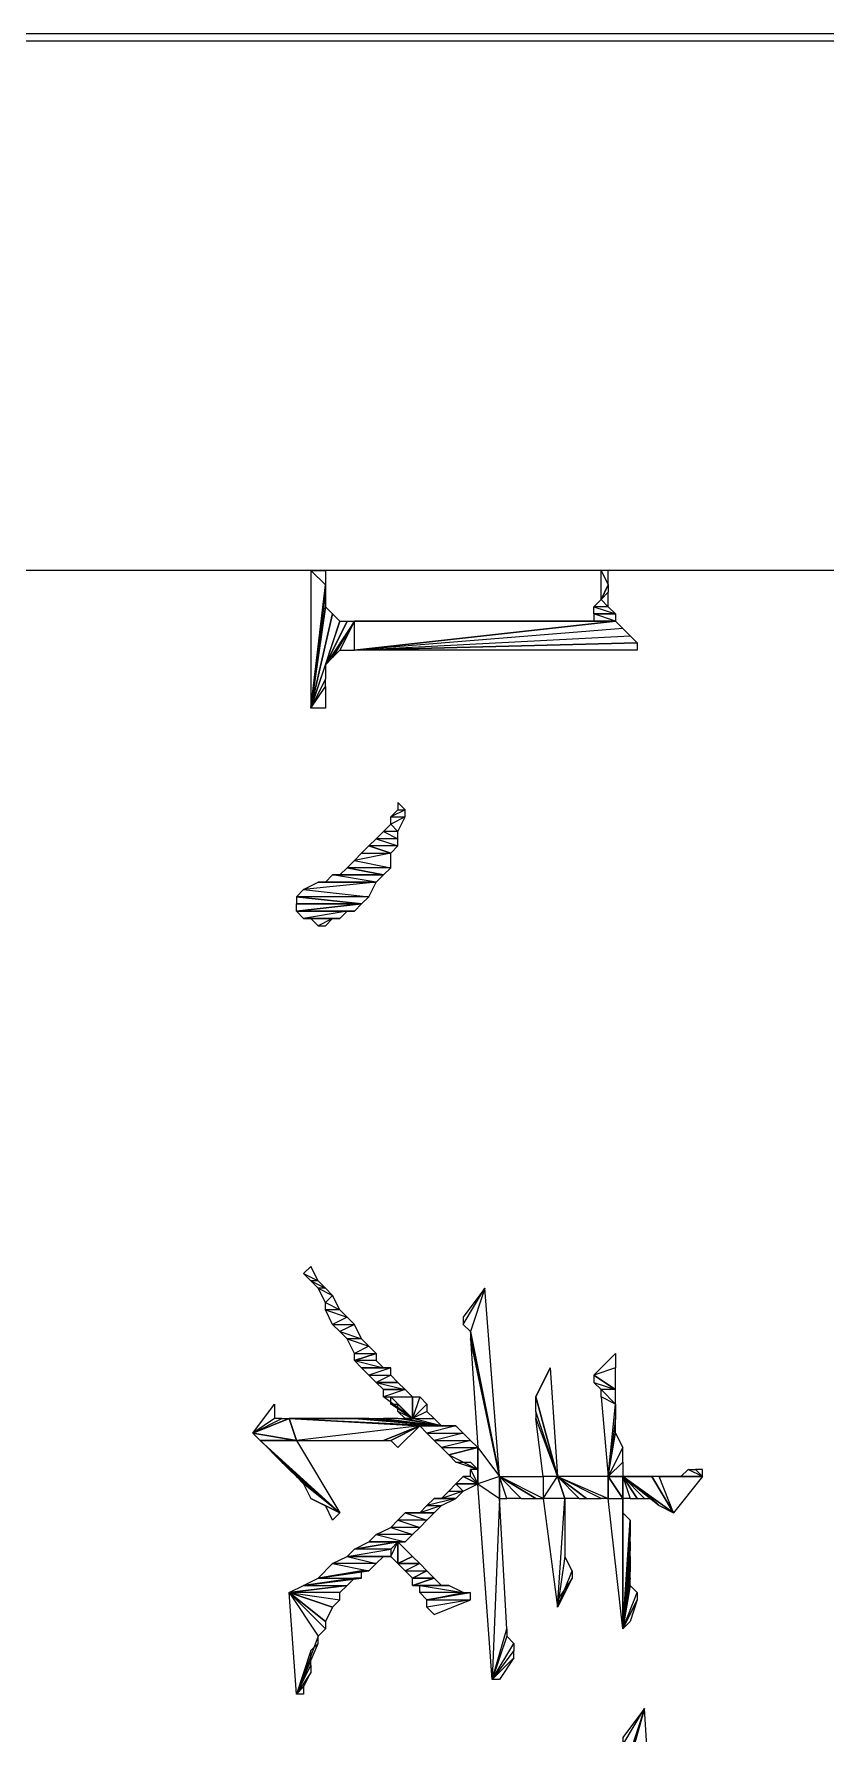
# Model space of a CAD drawing. Extents: x 0 to 7.8, y 0 to 11.
# Drawn here: x 1.752 to 2.025, y 10.381 to 10.967 of the extents above; entities that cross this region are included whole.
import ezdxf

# ---------------------------------------------------------------- set-up
doc = ezdxf.new("R2010")
doc.units = 0
doc.header["$MEASUREMENT"] = 0
doc.linetypes.add('AUSGEZOGEN', pattern=[0])
doc.layers.get('0').update_dxf_attribs({"linetype": 'AUSGEZOGEN'})

msp = doc.modelspace()

# ---------------------------------------------------------------- linework, layer by layer
for points in [[(0.1125, 0.125), (7.7775, 0.125), (7.7775, 0.125), (7.7775, 10.9675), (7.7775, 10.9675), (0.1125, 10.9675)], [(7.775, 10.965), (0.1125, 10.965), (0.1125, 10.965), (0.1125, 0.125), (0.1125, 0.125), (7.775, 0.125), (7.775, 0.125), (7.775, 10.965)], [(6.8625, 10.7825), (0.295, 10.7825), (0.295, 10.7825), (0.295, 0.3075), (0.295, 0.3075), (7.5925, 0.3075)], [(7.5925, 0.3075), (7.5925, 10.7825), (7.5925, 10.7825), (0.295, 10.7825)], [(1.8475, 10.735), (1.8525, 10.7775), (1.8525, 10.7775), (1.8475, 10.7825), (1.8475, 10.735)], [(1.8525, 10.7775), (1.8475, 10.7825), (1.8475, 10.7825), (1.8525, 10.7825), (1.8525, 10.7775), (1.8525, 10.7775)], [(1.95, 10.7825), (1.9475, 10.7825), (1.9475, 10.7825), (1.95, 10.7775), (1.95, 10.7825)], [(1.9475, 10.7825), (1.95, 10.7775), (1.95, 10.7775), (1.9475, 10.7725), (1.9475, 10.7825), (1.9475, 10.7825)], [(1.8525, 10.775), (1.8475, 10.735), (1.8475, 10.735), (1.8525, 10.7775), (1.8525, 10.775)], [(1.95, 10.7775), (1.95, 10.775), (1.95, 10.775), (1.9475, 10.7725), (1.95, 10.7775)], [(1.8525, 10.775), (1.8525, 10.77), (1.8525, 10.77), (1.8475, 10.735), (1.8525, 10.775), (1.8525, 10.775)], [(1.8525, 10.77), (1.855, 10.7675), (1.855, 10.7675), (1.8475, 10.735), (1.8525, 10.77), (1.8525, 10.77)], [(1.9475, 10.7725), (1.95, 10.77), (1.95, 10.77), (1.945, 10.77), (1.9475, 10.7725), (1.9475, 10.7725)], [(1.95, 10.77), (1.945, 10.77), (1.945, 10.77), (1.9525, 10.7675), (1.95, 10.77)], [(1.945, 10.77), (1.9525, 10.7675), (1.9525, 10.7675), (1.945, 10.7675), (1.945, 10.77), (1.945, 10.77)], [(1.95, 10.775), (1.9475, 10.7725), (1.9475, 10.7725), (1.95, 10.77), (1.95, 10.775), (1.95, 10.775)], [(1.8575, 10.765), (1.8475, 10.735), (1.8475, 10.735), (1.855, 10.7675), (1.8575, 10.765)], [(1.8475, 10.735), (1.855, 10.7675), (1.855, 10.7675), (1.855, 10.7675), (1.8475, 10.735), (1.8475, 10.735)], [(1.8525, 10.75), (1.8575, 10.765), (1.8575, 10.765), (1.8475, 10.735), (1.8525, 10.75), (1.8525, 10.75)], [(1.855, 10.7525), (1.8625, 10.765), (1.8625, 10.765), (1.8525, 10.75), (1.855, 10.7525), (1.855, 10.7525)], [(1.86, 10.765), (1.8625, 10.765), (1.8625, 10.765), (1.8525, 10.75), (1.86, 10.765), (1.86, 10.765)], [(1.86, 10.765), (1.8525, 10.75), (1.8525, 10.75), (1.8575, 10.765), (1.86, 10.765)], [(1.8625, 10.765), (1.8575, 10.755), (1.8575, 10.755), (1.855, 10.7525), (1.8625, 10.765), (1.8625, 10.765)], [(1.855, 10.7525), (1.855, 10.7525), (1.855, 10.7525), (1.8625, 10.765), (1.855, 10.7525)], [(1.8625, 10.755), (1.8625, 10.765), (1.8625, 10.765), (1.8575, 10.755), (1.8625, 10.755)], [(1.955, 10.7625), (1.8625, 10.755), (1.8625, 10.755), (1.9525, 10.765), (1.955, 10.7625)], [(1.8625, 10.755), (1.9525, 10.765), (1.9525, 10.765), (1.9525, 10.765), (1.8625, 10.755), (1.8625, 10.755)], [(1.9525, 10.765), (1.8625, 10.755), (1.8625, 10.755), (1.8625, 10.765), (1.9525, 10.765)], [(1.9525, 10.765), (1.8625, 10.765), (1.8625, 10.765), (1.94, 10.765), (1.9525, 10.765), (1.9525, 10.765)], [(1.945, 10.765), (1.94, 10.765), (1.94, 10.765), (1.9525, 10.765), (1.945, 10.765), (1.945, 10.765)], [(1.945, 10.765), (1.9525, 10.765), (1.9525, 10.765), (1.945, 10.7675), (1.945, 10.765)], [(1.9525, 10.765), (1.945, 10.7675), (1.945, 10.7675), (1.9525, 10.7675), (1.9525, 10.765), (1.9525, 10.765)], [(1.8625, 10.755), (1.9575, 10.76), (1.9575, 10.76), (1.955, 10.7625), (1.8625, 10.755), (1.8625, 10.755)], [(1.96, 10.7575), (1.8625, 10.755), (1.8625, 10.755), (1.9575, 10.76), (1.96, 10.7575)], [(1.96, 10.755), (1.8625, 10.755), (1.8625, 10.755), (1.96, 10.7575), (1.96, 10.755)], [(1.8625, 10.755), (1.96, 10.7575), (1.96, 10.7575), (1.96, 10.7575), (1.8625, 10.755), (1.8625, 10.755)], [(1.8525, 10.75), (1.8525, 10.745), (1.8525, 10.745), (1.8475, 10.735), (1.8525, 10.75), (1.8525, 10.75)], [(1.8475, 10.735), (1.8525, 10.7425), (1.8525, 10.7425), (1.8525, 10.745), (1.8475, 10.735), (1.8475, 10.735)], [(1.8525, 10.735), (1.8475, 10.735), (1.8475, 10.735), (1.8525, 10.7425), (1.8525, 10.735)], [(1.8775, 10.7), (1.88, 10.7), (1.88, 10.7), (1.875, 10.6975), (1.8775, 10.7)], [(1.88, 10.7), (1.875, 10.6975), (1.875, 10.6975), (1.88, 10.6975), (1.88, 10.7)], [(1.8775, 10.7025), (1.8775, 10.7), (1.8775, 10.7), (1.88, 10.7), (1.8775, 10.7025)], [(1.875, 10.695), (1.8775, 10.6925), (1.8775, 10.6925), (1.8725, 10.6925), (1.875, 10.695)], [(1.875, 10.6975), (1.88, 10.6975), (1.88, 10.6975), (1.875, 10.695), (1.875, 10.6975)], [(1.88, 10.6975), (1.875, 10.695), (1.875, 10.695), (1.8775, 10.6925), (1.88, 10.6975)], [(1.8675, 10.6875), (1.865, 10.685), (1.865, 10.685), (1.875, 10.685), (1.8675, 10.6875)], [(1.87, 10.69), (1.8775, 10.6875), (1.8775, 10.6875), (1.8675, 10.6875), (1.87, 10.69)], [(1.8775, 10.6875), (1.8675, 10.6875), (1.8675, 10.6875), (1.875, 10.685), (1.8775, 10.6875), (1.8775, 10.6875)], [(1.8725, 10.6925), (1.8775, 10.69), (1.8775, 10.69), (1.87, 10.69), (1.8725, 10.6925)], [(1.8775, 10.69), (1.87, 10.69), (1.87, 10.69), (1.8775, 10.6875), (1.8775, 10.69)], [(1.8775, 10.6925), (1.8725, 10.6925), (1.8725, 10.6925), (1.8775, 10.69), (1.8775, 10.6925)], [(1.8625, 10.6825), (1.875, 10.68), (1.875, 10.68), (1.86, 10.68), (1.8625, 10.6825)], [(1.865, 10.685), (1.875, 10.685), (1.875, 10.685), (1.8625, 10.6825), (1.865, 10.685)], [(1.875, 10.685), (1.8625, 10.6825), (1.8625, 10.6825), (1.875, 10.68), (1.875, 10.685)], [(1.8525, 10.675), (1.87, 10.675), (1.87, 10.675), (1.855, 10.6775), (1.8525, 10.675)], [(1.87, 10.675), (1.855, 10.6775), (1.855, 10.6775), (1.8725, 10.6775), (1.87, 10.675)], [(1.855, 10.6775), (1.8725, 10.6775), (1.8725, 10.6775), (1.8725, 10.6775), (1.855, 10.6775), (1.855, 10.6775)], [(1.8575, 10.6775), (1.8725, 10.6775), (1.8725, 10.6775), (1.855, 10.6775), (1.8575, 10.6775), (1.8575, 10.6775)], [(1.86, 10.68), (1.8575, 10.6775), (1.8575, 10.6775), (1.8725, 10.6775), (1.86, 10.68)], [(1.875, 10.68), (1.86, 10.68), (1.86, 10.68), (1.8725, 10.6775), (1.875, 10.68), (1.875, 10.68)], [(1.845, 10.6725), (1.8675, 10.67), (1.8675, 10.67), (1.8425, 10.67), (1.845, 10.6725)], [(1.8425, 10.67), (1.8425, 10.6675), (1.8425, 10.6675), (1.865, 10.6675), (1.8425, 10.67)], [(1.8675, 10.67), (1.8425, 10.67), (1.8425, 10.67), (1.865, 10.6675), (1.8675, 10.67), (1.8675, 10.67)], [(1.85, 10.675), (1.87, 10.675), (1.87, 10.675), (1.845, 10.6725), (1.85, 10.675)], [(1.87, 10.675), (1.845, 10.6725), (1.845, 10.6725), (1.8675, 10.67), (1.87, 10.675)], [(1.8525, 10.675), (1.85, 10.675), (1.85, 10.675), (1.87, 10.675), (1.8525, 10.675)], [(1.865, 10.6675), (1.8625, 10.665), (1.8625, 10.665), (1.8425, 10.665), (1.865, 10.6675)], [(1.8425, 10.6675), (1.8425, 10.6675), (1.8425, 10.6675), (1.865, 10.6675), (1.8425, 10.6675)], [(1.8425, 10.6675), (1.865, 10.6675), (1.865, 10.6675), (1.8425, 10.665), (1.8425, 10.6675), (1.8425, 10.6675)], [(1.8425, 10.6675), (1.865, 10.6675), (1.865, 10.6675), (1.865, 10.6675), (1.8425, 10.6675), (1.8425, 10.6675)], [(1.8625, 10.665), (1.8425, 10.665), (1.8425, 10.665), (1.86, 10.665), (1.8625, 10.665)], [(1.8425, 10.665), (1.86, 10.665), (1.86, 10.665), (1.845, 10.6625), (1.8425, 10.665)], [(1.86, 10.665), (1.845, 10.6625), (1.845, 10.6625), (1.8575, 10.6625), (1.86, 10.665)], [(1.845, 10.6625), (1.8575, 10.6625), (1.8575, 10.6625), (1.8475, 10.6625), (1.845, 10.6625)], [(1.8575, 10.6625), (1.8475, 10.6625), (1.8475, 10.6625), (1.855, 10.6625), (1.8575, 10.6625)], [(1.8475, 10.6625), (1.855, 10.6625), (1.855, 10.6625), (1.85, 10.66), (1.8475, 10.6625)], [(1.855, 10.6625), (1.85, 10.66), (1.85, 10.66), (1.8525, 10.66), (1.855, 10.6625), (1.855, 10.6625)], [(1.8475, 10.5425), (1.845, 10.54), (1.845, 10.54), (1.85, 10.5375), (1.8475, 10.5425)], [(1.845, 10.54), (1.85, 10.5375), (1.85, 10.5375), (1.8475, 10.5375), (1.845, 10.54)], [(1.85, 10.5375), (1.8475, 10.5375), (1.8475, 10.5375), (1.8525, 10.535), (1.85, 10.5375)], [(1.8475, 10.5375), (1.8525, 10.535), (1.8525, 10.535), (1.85, 10.535), (1.8475, 10.5375)], [(1.8525, 10.535), (1.85, 10.535), (1.85, 10.535), (1.855, 10.5325), (1.8525, 10.535)], [(1.85, 10.535), (1.855, 10.5325), (1.855, 10.5325), (1.8525, 10.53), (1.85, 10.535)], [(1.9, 10.525), (1.9, 10.5225), (1.9, 10.5225), (1.9075, 10.535), (1.9, 10.525)], [(1.9, 10.5225), (1.9075, 10.535), (1.9075, 10.535), (1.9025, 10.52), (1.9, 10.5225)], [(1.9075, 10.535), (1.9025, 10.52), (1.9025, 10.52), (1.9125, 10.47), (1.9075, 10.535), (1.9075, 10.535)], [(1.855, 10.5325), (1.8525, 10.53), (1.8525, 10.53), (1.8575, 10.5275), (1.855, 10.5325)], [(1.8525, 10.53), (1.8575, 10.5275), (1.8575, 10.5275), (1.8525, 10.5275), (1.8525, 10.53)], [(1.8575, 10.5275), (1.8525, 10.5275), (1.8525, 10.5275), (1.86, 10.525), (1.8575, 10.5275)], [(1.8525, 10.5275), (1.86, 10.525), (1.86, 10.525), (1.855, 10.5225), (1.8525, 10.5275)], [(1.86, 10.525), (1.855, 10.5225), (1.855, 10.5225), (1.8625, 10.5225), (1.86, 10.525)], [(1.855, 10.5225), (1.8625, 10.5225), (1.8625, 10.5225), (1.8575, 10.52), (1.855, 10.5225)], [(1.8625, 10.5225), (1.8575, 10.52), (1.8575, 10.52), (1.865, 10.5175), (1.8625, 10.5225)], [(1.8575, 10.52), (1.865, 10.5175), (1.865, 10.5175), (1.86, 10.5175), (1.8575, 10.52)], [(1.865, 10.5175), (1.86, 10.5175), (1.86, 10.5175), (1.8675, 10.515), (1.865, 10.5175)], [(1.86, 10.5175), (1.8675, 10.515), (1.8675, 10.515), (1.8625, 10.5125), (1.86, 10.5175)], [(1.9025, 10.52), (1.9025, 10.5175), (1.9025, 10.5175), (1.9125, 10.47), (1.9025, 10.52), (1.9025, 10.52)], [(1.9025, 10.5175), (1.905, 10.48), (1.905, 10.48), (1.9125, 10.47), (1.9025, 10.5175)], [(1.8675, 10.515), (1.8625, 10.5125), (1.8625, 10.5125), (1.87, 10.5125), (1.8675, 10.515)], [(1.87, 10.5125), (1.87, 10.51), (1.87, 10.51), (1.8625, 10.51), (1.87, 10.5125)], [(1.8625, 10.5125), (1.87, 10.5125), (1.87, 10.5125), (1.8625, 10.51), (1.8625, 10.5125), (1.8625, 10.5125)], [(1.9525, 10.5125), (1.9525, 10.5075), (1.9525, 10.5075), (1.945, 10.505), (1.9525, 10.5125)], [(1.87, 10.51), (1.8625, 10.51), (1.8625, 10.51), (1.8725, 10.5075), (1.87, 10.51)], [(1.8625, 10.51), (1.8725, 10.5075), (1.8725, 10.5075), (1.865, 10.5075), (1.8625, 10.51)], [(1.8725, 10.5075), (1.865, 10.5075), (1.865, 10.5075), (1.875, 10.5075), (1.8725, 10.5075)], [(1.865, 10.5075), (1.875, 10.5075), (1.875, 10.5075), (1.8675, 10.505), (1.865, 10.5075)], [(1.875, 10.5075), (1.8675, 10.505), (1.8675, 10.505), (1.875, 10.505), (1.875, 10.5075)], [(1.925, 10.4975), (1.925, 10.4975), (1.925, 10.4975), (1.93, 10.5075), (1.925, 10.4975)], [(1.925, 10.4975), (1.93, 10.5075), (1.93, 10.5075), (1.9325, 10.47), (1.925, 10.4975), (1.925, 10.4975)], [(1.9525, 10.5075), (1.945, 10.505), (1.945, 10.505), (1.9525, 10.5), (1.9525, 10.5075), (1.9525, 10.5075)], [(1.8675, 10.505), (1.875, 10.505), (1.875, 10.505), (1.87, 10.5025), (1.8675, 10.505)], [(1.875, 10.505), (1.87, 10.5025), (1.87, 10.5025), (1.8775, 10.5025), (1.875, 10.505)], [(1.87, 10.5025), (1.8775, 10.5025), (1.8775, 10.5025), (1.87, 10.5025), (1.87, 10.5025)], [(1.8775, 10.5025), (1.87, 10.5025), (1.87, 10.5025), (1.88, 10.5), (1.8775, 10.5025)], [(1.87, 10.5025), (1.88, 10.5), (1.88, 10.5), (1.8725, 10.5), (1.87, 10.5025)], [(1.8725, 10.4975), (1.8825, 10.4975), (1.8825, 10.4975), (1.88, 10.5), (1.8725, 10.4975), (1.8725, 10.4975)], [(1.88, 10.5), (1.8725, 10.5), (1.8725, 10.5), (1.88, 10.5), (1.88, 10.5)], [(1.8725, 10.5), (1.88, 10.5), (1.88, 10.5), (1.8725, 10.4975), (1.8725, 10.5), (1.8725, 10.5)], [(1.945, 10.505), (1.945, 10.5025), (1.945, 10.5025), (1.9525, 10.5), (1.945, 10.505)], [(1.945, 10.5025), (1.9525, 10.5), (1.9525, 10.5), (1.9475, 10.5), (1.945, 10.5025)], [(1.9525, 10.495), (1.9475, 10.4975), (1.9475, 10.4975), (1.9475, 10.5), (1.9525, 10.495), (1.9525, 10.495)], [(1.9525, 10.5), (1.9475, 10.5), (1.9475, 10.5), (1.9525, 10.495), (1.9525, 10.5), (1.9525, 10.5)], [(1.835, 10.495), (1.835, 10.49), (1.835, 10.49), (1.8275, 10.485), (1.835, 10.495), (1.835, 10.495)], [(1.875, 10.4975), (1.8825, 10.49), (1.8825, 10.49), (1.8725, 10.4975), (1.875, 10.4975)], [(1.8825, 10.49), (1.8725, 10.4975), (1.8725, 10.4975), (1.8825, 10.4975), (1.8825, 10.49)], [(1.8825, 10.49), (1.875, 10.495), (1.875, 10.495), (1.875, 10.4975), (1.8825, 10.49), (1.8825, 10.49)], [(1.8775, 10.495), (1.8825, 10.49), (1.8825, 10.49), (1.875, 10.495), (1.8775, 10.495)], [(1.8825, 10.49), (1.8775, 10.4925), (1.8775, 10.4925), (1.8775, 10.495), (1.8825, 10.49), (1.8825, 10.49)], [(1.8825, 10.49), (1.8875, 10.495), (1.8875, 10.495), (1.885, 10.4975), (1.8825, 10.49), (1.8825, 10.49)], [(1.8825, 10.4975), (1.885, 10.4975), (1.885, 10.4975), (1.8825, 10.49), (1.8825, 10.4975), (1.8825, 10.4975)], [(1.8875, 10.4925), (1.8825, 10.49), (1.8825, 10.49), (1.8875, 10.495), (1.8875, 10.4925)], [(1.9325, 10.47), (1.925, 10.4925), (1.925, 10.4925), (1.925, 10.4975), (1.9325, 10.47), (1.9325, 10.47)], [(1.95, 10.47), (1.9525, 10.495), (1.9525, 10.495), (1.9475, 10.4975), (1.95, 10.47)], [(1.9525, 10.49), (1.95, 10.47), (1.95, 10.47), (1.9525, 10.495), (1.9525, 10.49)], [(1.8425, 10.4825), (1.8275, 10.485), (1.8275, 10.485), (1.84, 10.49), (1.8425, 10.4825), (1.8425, 10.4825)], [(1.8275, 10.485), (1.84, 10.49), (1.84, 10.49), (1.84, 10.49), (1.8275, 10.485)], [(1.84, 10.49), (1.84, 10.49), (1.84, 10.49), (1.8275, 10.485), (1.84, 10.49)], [(1.84, 10.49), (1.8275, 10.485), (1.8275, 10.485), (1.8375, 10.49), (1.84, 10.49)], [(1.8275, 10.485), (1.8375, 10.49), (1.8375, 10.49), (1.835, 10.49), (1.8275, 10.485), (1.8275, 10.485)], [(1.84, 10.49), (1.84, 10.49), (1.84, 10.49), (1.84, 10.49), (1.84, 10.49)], [(1.84, 10.49), (1.8925, 10.4875), (1.8925, 10.4875), (1.885, 10.4875), (1.84, 10.49)], [(1.84, 10.49), (1.885, 10.4875), (1.885, 10.4875), (1.8425, 10.4825), (1.84, 10.49), (1.84, 10.49)], [(1.84, 10.49), (1.8625, 10.49), (1.8625, 10.49), (1.84, 10.49), (1.84, 10.49)], [(1.8625, 10.49), (1.84, 10.49), (1.84, 10.49), (1.8925, 10.4875), (1.8625, 10.49), (1.8625, 10.49)], [(1.8625, 10.49), (1.8925, 10.4875), (1.8925, 10.4875), (1.8675, 10.49), (1.8625, 10.49)], [(1.8925, 10.4875), (1.8675, 10.49), (1.8675, 10.49), (1.8725, 10.49), (1.8925, 10.4875), (1.8925, 10.4875)], [(1.8725, 10.49), (1.8925, 10.4875), (1.8925, 10.4875), (1.8775, 10.49), (1.8725, 10.49)], [(1.88, 10.49), (1.8825, 10.49), (1.8825, 10.49), (1.8775, 10.4925), (1.88, 10.49)], [(1.8925, 10.4875), (1.8775, 10.49), (1.8775, 10.49), (1.88, 10.49), (1.8925, 10.4875), (1.8925, 10.4875)], [(1.88, 10.49), (1.8925, 10.4875), (1.8925, 10.4875), (1.8825, 10.49), (1.88, 10.49)], [(1.8825, 10.49), (1.89, 10.49), (1.89, 10.49), (1.8875, 10.4925), (1.8825, 10.49), (1.8825, 10.49)], [(1.8925, 10.4875), (1.8825, 10.49), (1.8825, 10.49), (1.89, 10.49), (1.8925, 10.4875)], [(1.925, 10.49), (1.9325, 10.47), (1.9325, 10.47), (1.925, 10.4925), (1.925, 10.49)], [(1.9325, 10.47), (1.9275, 10.47), (1.9275, 10.47), (1.925, 10.49), (1.9325, 10.47), (1.9325, 10.47)], [(1.95, 10.47), (1.9525, 10.485), (1.9525, 10.485), (1.9525, 10.49), (1.95, 10.47), (1.95, 10.47)], [(1.8425, 10.4825), (1.83, 10.4825), (1.83, 10.4825), (1.8275, 10.485), (1.8425, 10.4825), (1.8425, 10.4825)], [(1.8275, 10.485), (1.8275, 10.485), (1.8275, 10.485), (1.8425, 10.4825), (1.8275, 10.485)], [(1.8275, 10.485), (1.8425, 10.4825), (1.8425, 10.4825), (1.8275, 10.485), (1.8275, 10.485)], [(1.8325, 10.48), (1.8575, 10.4575), (1.8575, 10.4575), (1.83, 10.4825), (1.8325, 10.48)], [(1.8575, 10.4575), (1.83, 10.4825), (1.83, 10.4825), (1.8425, 10.4825), (1.8575, 10.4575)], [(1.83, 10.4825), (1.8425, 10.4825), (1.8425, 10.4825), (1.83, 10.4825), (1.83, 10.4825)], [(1.8425, 10.4825), (1.8725, 10.4825), (1.8725, 10.4825), (1.885, 10.4875), (1.8425, 10.4825)], [(1.8725, 10.4825), (1.885, 10.4875), (1.885, 10.4875), (1.8725, 10.4825), (1.8725, 10.4825)], [(1.885, 10.4875), (1.8725, 10.4825), (1.8725, 10.4825), (1.875, 10.4825), (1.885, 10.4875), (1.885, 10.4875)], [(1.885, 10.4875), (1.875, 10.4825), (1.875, 10.4825), (1.8775, 10.48), (1.885, 10.4875), (1.885, 10.4875)], [(1.8925, 10.4875), (1.885, 10.4875), (1.885, 10.4875), (1.8975, 10.4875), (1.8925, 10.4875)], [(1.885, 10.4875), (1.8975, 10.4875), (1.8975, 10.4875), (1.8875, 10.485), (1.885, 10.4875), (1.885, 10.4875)], [(1.8975, 10.4875), (1.8875, 10.485), (1.8875, 10.485), (1.9, 10.485), (1.8975, 10.4875)], [(1.8875, 10.485), (1.9, 10.485), (1.9, 10.485), (1.89, 10.4825), (1.8875, 10.485)], [(1.9, 10.485), (1.89, 10.4825), (1.89, 10.4825), (1.9025, 10.4825), (1.9, 10.485)], [(1.89, 10.4825), (1.9025, 10.4825), (1.9025, 10.4825), (1.8925, 10.48), (1.89, 10.4825)], [(1.9025, 10.4825), (1.8925, 10.48), (1.8925, 10.48), (1.905, 10.48), (1.9025, 10.4825)], [(1.955, 10.48), (1.95, 10.47), (1.95, 10.47), (1.9525, 10.485), (1.955, 10.48)], [(1.8575, 10.4575), (1.835, 10.4775), (1.835, 10.4775), (1.8325, 10.48), (1.8575, 10.4575), (1.8575, 10.4575)], [(1.8375, 10.475), (1.8575, 10.4575), (1.8575, 10.4575), (1.835, 10.4775), (1.8375, 10.475)], [(1.8925, 10.48), (1.905, 10.48), (1.905, 10.48), (1.895, 10.4775), (1.8925, 10.48)], [(1.895, 10.4775), (1.905, 10.4725), (1.905, 10.4725), (1.905, 10.48), (1.895, 10.4775)], [(1.905, 10.48), (1.895, 10.4775), (1.895, 10.4775), (1.905, 10.48), (1.905, 10.48), (1.905, 10.48)], [(1.905, 10.4725), (1.8975, 10.475), (1.8975, 10.475), (1.895, 10.4775), (1.905, 10.4725), (1.905, 10.4725)], [(1.905, 10.4725), (1.905, 10.48), (1.905, 10.48), (1.905, 10.4675), (1.905, 10.4725), (1.905, 10.4725)], [(1.905, 10.48), (1.9125, 10.47), (1.9125, 10.47), (1.905, 10.4675), (1.905, 10.48)], [(1.95, 10.47), (1.955, 10.475), (1.955, 10.475), (1.955, 10.48), (1.95, 10.47), (1.95, 10.47)], [(1.8575, 10.4575), (1.84, 10.4725), (1.84, 10.4725), (1.8375, 10.475), (1.8575, 10.4575), (1.8575, 10.4575)], [(1.8425, 10.47), (1.8575, 10.4575), (1.8575, 10.4575), (1.84, 10.4725), (1.8425, 10.47)], [(1.9025, 10.475), (1.905, 10.4725), (1.905, 10.4725), (1.8975, 10.475), (1.9025, 10.475)], [(1.905, 10.4675), (1.9025, 10.47), (1.9025, 10.47), (1.9025, 10.4725), (1.905, 10.4675), (1.905, 10.4675)], [(1.9025, 10.4725), (1.905, 10.4675), (1.905, 10.4675), (1.905, 10.4725), (1.9025, 10.4725)], [(1.905, 10.4675), (1.905, 10.4725), (1.905, 10.4725), (1.905, 10.4675), (1.905, 10.4675), (1.905, 10.4675)], [(1.955, 10.47), (1.95, 10.47), (1.95, 10.47), (1.955, 10.475), (1.955, 10.47)], [(1.975, 10.47), (1.9825, 10.47), (1.9825, 10.47), (1.9775, 10.4725), (1.975, 10.47)], [(1.9825, 10.47), (1.9775, 10.4725), (1.9775, 10.4725), (1.98, 10.4725), (1.9825, 10.47), (1.9825, 10.47)], [(1.9825, 10.4725), (1.98, 10.4725), (1.98, 10.4725), (1.9825, 10.47), (1.9825, 10.4725), (1.9825, 10.4725)], [(1.8575, 10.4575), (1.845, 10.4675), (1.845, 10.4675), (1.8425, 10.47), (1.8575, 10.4575), (1.8575, 10.4575)], [(1.8475, 10.4625), (1.8575, 10.4575), (1.8575, 10.4575), (1.845, 10.4675), (1.8475, 10.4625)], [(1.895, 10.465), (1.9, 10.465), (1.9, 10.465), (1.8925, 10.4625), (1.895, 10.465)], [(1.9, 10.465), (1.8925, 10.4625), (1.8925, 10.4625), (1.8975, 10.4625), (1.9, 10.465), (1.9, 10.465)], [(1.8975, 10.4675), (1.895, 10.465), (1.895, 10.465), (1.9, 10.465), (1.8975, 10.4675)], [(1.9, 10.47), (1.8975, 10.4675), (1.8975, 10.4675), (1.905, 10.4675), (1.9, 10.47)], [(1.8975, 10.4675), (1.905, 10.4675), (1.905, 10.4675), (1.8975, 10.4675), (1.8975, 10.4675)], [(1.905, 10.4675), (1.8975, 10.4675), (1.8975, 10.4675), (1.9, 10.465), (1.905, 10.4675), (1.905, 10.4675)], [(1.9, 10.47), (1.905, 10.4675), (1.905, 10.4675), (1.9025, 10.47), (1.9, 10.47)], [(1.9125, 10.47), (1.905, 10.4675), (1.905, 10.4675), (1.9125, 10.4625), (1.9125, 10.47)], [(1.905, 10.4675), (1.9125, 10.4625), (1.9125, 10.4625), (1.91, 10.4), (1.905, 10.4675), (1.905, 10.4675)], [(1.9125, 10.4625), (1.915, 10.4625), (1.915, 10.4625), (1.9125, 10.47), (1.9125, 10.4625)], [(1.915, 10.4625), (1.9125, 10.47), (1.9125, 10.47), (1.92, 10.4625), (1.915, 10.4625)], [(1.9125, 10.47), (1.92, 10.4625), (1.92, 10.4625), (1.925, 10.4625), (1.9125, 10.47), (1.9125, 10.47)], [(1.925, 10.4625), (1.9275, 10.4625), (1.9275, 10.4625), (1.9125, 10.47), (1.925, 10.4625)], [(1.9275, 10.4625), (1.9125, 10.47), (1.9125, 10.47), (1.9275, 10.47), (1.9275, 10.4625), (1.9275, 10.4625)], [(1.935, 10.4625), (1.9275, 10.4625), (1.9275, 10.4625), (1.9325, 10.47), (1.935, 10.4625)], [(1.9275, 10.4625), (1.9325, 10.47), (1.9325, 10.47), (1.9275, 10.47), (1.9275, 10.4625)], [(1.935, 10.4625), (1.935, 10.4625), (1.935, 10.4625), (1.9325, 10.47), (1.935, 10.4625)], [(1.935, 10.4625), (1.9325, 10.47), (1.9325, 10.47), (1.94, 10.4625), (1.935, 10.4625)], [(1.9325, 10.47), (1.94, 10.4625), (1.94, 10.4625), (1.9425, 10.4625), (1.9325, 10.47), (1.9325, 10.47)], [(1.9425, 10.4625), (1.9475, 10.4625), (1.9475, 10.4625), (1.9325, 10.47), (1.9425, 10.4625)], [(1.9475, 10.4625), (1.9325, 10.47), (1.9325, 10.47), (1.95, 10.4625), (1.9475, 10.4625)], [(1.9325, 10.47), (1.95, 10.4625), (1.95, 10.4625), (1.95, 10.47), (1.9325, 10.47), (1.9325, 10.47)], [(1.95, 10.47), (1.95, 10.4625), (1.95, 10.4625), (1.955, 10.4625), (1.95, 10.47)], [(1.955, 10.47), (1.955, 10.47), (1.955, 10.47), (1.95, 10.47), (1.955, 10.47)], [(1.955, 10.47), (1.95, 10.47), (1.95, 10.47), (1.955, 10.4625), (1.955, 10.47), (1.955, 10.47)], [(1.955, 10.4625), (1.955, 10.4625), (1.955, 10.4625), (1.955, 10.47), (1.955, 10.4625)], [(1.955, 10.4625), (1.955, 10.47), (1.955, 10.47), (1.9575, 10.4625), (1.955, 10.4625)], [(1.955, 10.47), (1.9575, 10.4625), (1.9575, 10.4625), (1.96, 10.4625), (1.955, 10.47), (1.955, 10.47)], [(1.96, 10.4625), (1.9625, 10.4625), (1.9625, 10.4625), (1.955, 10.47), (1.96, 10.4625)], [(1.9625, 10.4625), (1.955, 10.47), (1.955, 10.47), (1.9625, 10.4625), (1.9625, 10.4625)], [(1.955, 10.47), (1.9625, 10.4625), (1.9625, 10.4625), (1.965, 10.4625), (1.955, 10.47), (1.955, 10.47)], [(1.955, 10.47), (1.965, 10.4625), (1.965, 10.4625), (1.965, 10.4625), (1.955, 10.47)], [(1.965, 10.4625), (1.965, 10.4625), (1.965, 10.4625), (1.955, 10.47), (1.965, 10.4625)], [(1.965, 10.4625), (1.955, 10.47), (1.955, 10.47), (1.9675, 10.46), (1.965, 10.4625)], [(1.955, 10.47), (1.9675, 10.46), (1.9675, 10.46), (1.9725, 10.4575), (1.955, 10.47), (1.955, 10.47)], [(1.955, 10.47), (1.965, 10.47), (1.965, 10.47), (1.955, 10.47), (1.955, 10.47)], [(1.965, 10.47), (1.955, 10.47), (1.955, 10.47), (1.9725, 10.4575), (1.965, 10.47), (1.965, 10.47)], [(1.965, 10.47), (1.9725, 10.4575), (1.9725, 10.4575), (1.9675, 10.47), (1.965, 10.47)], [(1.9725, 10.4575), (1.9675, 10.47), (1.9675, 10.47), (1.9825, 10.47), (1.9725, 10.4575)], [(1.9675, 10.47), (1.9825, 10.47), (1.9825, 10.47), (1.9725, 10.47), (1.9675, 10.47)], [(1.9825, 10.47), (1.9725, 10.47), (1.9725, 10.47), (1.975, 10.47), (1.9825, 10.47), (1.9825, 10.47)], [(1.8475, 10.4625), (1.8525, 10.46), (1.8525, 10.46), (1.8575, 10.4575), (1.8475, 10.4625)], [(1.8525, 10.46), (1.8575, 10.4575), (1.8575, 10.4575), (1.855, 10.455), (1.8525, 10.46), (1.8525, 10.46)], [(1.8875, 10.46), (1.8925, 10.46), (1.8925, 10.46), (1.885, 10.4575), (1.8875, 10.46)], [(1.8925, 10.46), (1.885, 10.4575), (1.885, 10.4575), (1.89, 10.4575), (1.8925, 10.46)], [(1.89, 10.4625), (1.8975, 10.4625), (1.8975, 10.4625), (1.8875, 10.46), (1.89, 10.4625)], [(1.8975, 10.4625), (1.8875, 10.46), (1.8875, 10.46), (1.8925, 10.46), (1.8975, 10.4625)], [(1.8925, 10.4625), (1.89, 10.4625), (1.89, 10.4625), (1.8975, 10.4625), (1.8925, 10.4625)], [(1.91, 10.4), (1.915, 10.4175), (1.915, 10.4175), (1.9125, 10.4625), (1.91, 10.4), (1.91, 10.4)], [(1.9325, 10.425), (1.935, 10.4625), (1.935, 10.4625), (1.9275, 10.4625), (1.9325, 10.425)], [(1.935, 10.4425), (1.9325, 10.425), (1.9325, 10.425), (1.935, 10.4625), (1.935, 10.4425)], [(1.95, 10.4625), (1.955, 10.4625), (1.955, 10.4625), (1.955, 10.4175), (1.95, 10.4625), (1.95, 10.4625)], [(1.955, 10.4575), (1.955, 10.4175), (1.955, 10.4175), (1.955, 10.4625), (1.955, 10.4575)], [(1.955, 10.4175), (1.955, 10.4625), (1.955, 10.4625), (1.955, 10.4625), (1.955, 10.4175), (1.955, 10.4175)], [(1.8775, 10.455), (1.885, 10.4525), (1.885, 10.4525), (1.875, 10.4525), (1.8775, 10.455)], [(1.88, 10.4575), (1.8875, 10.455), (1.8875, 10.455), (1.8775, 10.455), (1.88, 10.4575)], [(1.8875, 10.455), (1.8775, 10.455), (1.8775, 10.455), (1.885, 10.4525), (1.8875, 10.455)], [(1.885, 10.4575), (1.89, 10.4575), (1.89, 10.4575), (1.88, 10.4575), (1.885, 10.4575)], [(1.89, 10.4575), (1.88, 10.4575), (1.88, 10.4575), (1.8875, 10.455), (1.89, 10.4575)], [(1.955, 10.4175), (1.9575, 10.455), (1.9575, 10.455), (1.955, 10.4575), (1.955, 10.4175), (1.955, 10.4175)], [(1.9575, 10.45), (1.955, 10.4175), (1.955, 10.4175), (1.9575, 10.455), (1.9575, 10.45)], [(1.875, 10.445), (1.8625, 10.445), (1.8625, 10.445), (1.8775, 10.4475), (1.875, 10.445), (1.875, 10.445)], [(1.8675, 10.4475), (1.8775, 10.4475), (1.8775, 10.4475), (1.8625, 10.445), (1.8675, 10.4475), (1.8675, 10.4475)], [(1.87, 10.45), (1.88, 10.4475), (1.88, 10.4475), (1.8675, 10.4475), (1.87, 10.45)], [(1.88, 10.4475), (1.8675, 10.4475), (1.8675, 10.4475), (1.8775, 10.4475), (1.88, 10.4475)], [(1.875, 10.4525), (1.8825, 10.45), (1.8825, 10.45), (1.87, 10.45), (1.875, 10.4525)], [(1.8825, 10.45), (1.87, 10.45), (1.87, 10.45), (1.88, 10.4475), (1.8825, 10.45)], [(1.885, 10.4525), (1.875, 10.4525), (1.875, 10.4525), (1.8825, 10.45), (1.885, 10.4525)], [(1.875, 10.445), (1.875, 10.4425), (1.875, 10.4425), (1.8775, 10.4475), (1.875, 10.445)], [(1.875, 10.4425), (1.8775, 10.4475), (1.8775, 10.4475), (1.8775, 10.44), (1.875, 10.4425), (1.875, 10.4425)], [(1.8825, 10.4425), (1.8775, 10.44), (1.8775, 10.44), (1.8775, 10.4475), (1.8825, 10.4425)], [(1.8775, 10.44), (1.8775, 10.4475), (1.8775, 10.4475), (1.8775, 10.4475), (1.8775, 10.44), (1.8775, 10.44)], [(1.955, 10.4175), (1.9575, 10.4475), (1.9575, 10.4475), (1.9575, 10.45), (1.955, 10.4175), (1.955, 10.4175)], [(1.9575, 10.445), (1.955, 10.4175), (1.955, 10.4175), (1.9575, 10.4475), (1.9575, 10.445)], [(1.86, 10.4425), (1.87, 10.44), (1.87, 10.44), (1.855, 10.44), (1.86, 10.4425)], [(1.875, 10.4425), (1.86, 10.4425), (1.86, 10.4425), (1.875, 10.445), (1.875, 10.4425)], [(1.86, 10.4425), (1.875, 10.445), (1.875, 10.445), (1.8625, 10.445), (1.86, 10.4425)], [(1.875, 10.4425), (1.8725, 10.4425), (1.8725, 10.4425), (1.86, 10.4425), (1.875, 10.4425)], [(1.8725, 10.4425), (1.86, 10.4425), (1.86, 10.4425), (1.87, 10.44), (1.8725, 10.4425)], [(1.8825, 10.4425), (1.885, 10.44), (1.885, 10.44), (1.8775, 10.44), (1.8825, 10.4425)], [(1.9325, 10.425), (1.9375, 10.4375), (1.9375, 10.4375), (1.935, 10.4425), (1.9325, 10.425), (1.9325, 10.425)], [(1.955, 10.4175), (1.9575, 10.4425), (1.9575, 10.4425), (1.9575, 10.445), (1.955, 10.4175), (1.955, 10.4175)], [(1.9575, 10.44), (1.955, 10.4175), (1.955, 10.4175), (1.9575, 10.4425), (1.9575, 10.44)], [(1.855, 10.44), (1.8675, 10.4375), (1.8675, 10.4375), (1.85, 10.435), (1.855, 10.44), (1.855, 10.44)], [(1.8675, 10.4375), (1.865, 10.4375), (1.865, 10.4375), (1.85, 10.435), (1.8675, 10.4375)], [(1.865, 10.4375), (1.85, 10.435), (1.85, 10.435), (1.865, 10.435), (1.865, 10.4375)], [(1.87, 10.44), (1.855, 10.44), (1.855, 10.44), (1.8675, 10.4375), (1.87, 10.44)], [(1.885, 10.44), (1.8775, 10.44), (1.8775, 10.44), (1.885, 10.44), (1.885, 10.44)], [(1.8775, 10.44), (1.885, 10.44), (1.885, 10.44), (1.88, 10.4375), (1.8775, 10.44)], [(1.885, 10.44), (1.88, 10.4375), (1.88, 10.4375), (1.8875, 10.4375), (1.885, 10.44)], [(1.88, 10.4375), (1.8875, 10.4375), (1.8875, 10.4375), (1.8825, 10.435), (1.88, 10.4375), (1.88, 10.4375)], [(1.8875, 10.4375), (1.89, 10.435), (1.89, 10.435), (1.8825, 10.435), (1.8875, 10.4375)], [(1.9375, 10.435), (1.9325, 10.425), (1.9325, 10.425), (1.9375, 10.4375), (1.9375, 10.435)], [(1.9575, 10.4375), (1.955, 10.4175), (1.955, 10.4175), (1.9575, 10.44), (1.9575, 10.4375)], [(1.955, 10.4175), (1.9575, 10.44), (1.9575, 10.44), (1.9575, 10.44), (1.955, 10.4175), (1.955, 10.4175)], [(1.955, 10.4175), (1.9575, 10.435), (1.9575, 10.435), (1.9575, 10.4375), (1.955, 10.4175), (1.955, 10.4175)], [(1.86, 10.4325), (1.8575, 10.43), (1.8575, 10.43), (1.84, 10.43), (1.86, 10.4325)], [(1.845, 10.4325), (1.86, 10.4325), (1.86, 10.4325), (1.84, 10.43), (1.845, 10.4325)], [(1.86, 10.4325), (1.84, 10.43), (1.84, 10.43), (1.86, 10.4325), (1.86, 10.4325), (1.86, 10.4325)], [(1.8575, 10.4275), (1.855, 10.425), (1.855, 10.425), (1.84, 10.43), (1.8575, 10.4275)], [(1.855, 10.425), (1.84, 10.43), (1.84, 10.43), (1.855, 10.425), (1.855, 10.425)], [(1.84, 10.43), (1.855, 10.425), (1.855, 10.425), (1.8525, 10.42), (1.84, 10.43), (1.84, 10.43)], [(1.8525, 10.42), (1.8525, 10.4175), (1.8525, 10.4175), (1.84, 10.43), (1.8525, 10.42)], [(1.8525, 10.4175), (1.84, 10.43), (1.84, 10.43), (1.85, 10.415), (1.8525, 10.4175)], [(1.84, 10.43), (1.85, 10.415), (1.85, 10.415), (1.8425, 10.395), (1.84, 10.43), (1.84, 10.43)], [(1.8575, 10.43), (1.84, 10.43), (1.84, 10.43), (1.8575, 10.4275), (1.8575, 10.43), (1.8575, 10.43)], [(1.865, 10.435), (1.8625, 10.435), (1.8625, 10.435), (1.845, 10.4325), (1.865, 10.435)], [(1.8625, 10.435), (1.845, 10.4325), (1.845, 10.4325), (1.86, 10.4325), (1.8625, 10.435)], [(1.85, 10.435), (1.865, 10.435), (1.865, 10.435), (1.845, 10.4325), (1.85, 10.435), (1.85, 10.435)], [(1.89, 10.435), (1.8925, 10.4325), (1.8925, 10.4325), (1.8825, 10.4325), (1.89, 10.435)], [(1.89, 10.435), (1.8825, 10.435), (1.8825, 10.435), (1.89, 10.435), (1.89, 10.435)], [(1.8825, 10.435), (1.89, 10.435), (1.89, 10.435), (1.8825, 10.4325), (1.8825, 10.435), (1.8825, 10.435)], [(1.8925, 10.4325), (1.8825, 10.4325), (1.8825, 10.4325), (1.895, 10.4325), (1.8925, 10.4325)], [(1.8825, 10.4325), (1.895, 10.4325), (1.895, 10.4325), (1.885, 10.4325), (1.8825, 10.4325)], [(1.9, 10.43), (1.885, 10.43), (1.885, 10.43), (1.885, 10.4325), (1.9, 10.43), (1.9, 10.43)], [(1.895, 10.4325), (1.885, 10.4325), (1.885, 10.4325), (1.9, 10.43), (1.895, 10.4325), (1.895, 10.4325)], [(1.8875, 10.4275), (1.9, 10.43), (1.9, 10.43), (1.885, 10.43), (1.8875, 10.4275)], [(1.9025, 10.43), (1.9025, 10.43), (1.9025, 10.43), (1.8875, 10.4275), (1.9025, 10.43)], [(1.9025, 10.43), (1.8875, 10.4275), (1.8875, 10.4275), (1.9025, 10.4275), (1.9025, 10.43)], [(1.9025, 10.43), (1.8875, 10.4275), (1.8875, 10.4275), (1.9, 10.43), (1.9025, 10.43)], [(1.9325, 10.4275), (1.9325, 10.425), (1.9325, 10.425), (1.9375, 10.435), (1.9325, 10.4275)], [(1.9325, 10.425), (1.9375, 10.435), (1.9375, 10.435), (1.9375, 10.435), (1.9325, 10.425), (1.9325, 10.425)], [(1.955, 10.4175), (1.9575, 10.4325), (1.9575, 10.4325), (1.9575, 10.435), (1.955, 10.4175), (1.955, 10.4175)], [(1.9575, 10.435), (1.9575, 10.435), (1.9575, 10.435), (1.955, 10.4175), (1.9575, 10.435)], [(1.9575, 10.435), (1.955, 10.4175), (1.955, 10.4175), (1.9575, 10.435), (1.9575, 10.435)], [(1.955, 10.4175), (1.96, 10.43), (1.96, 10.43), (1.9575, 10.4325), (1.955, 10.4175), (1.955, 10.4175)], [(1.9575, 10.4325), (1.9575, 10.4325), (1.9575, 10.4325), (1.955, 10.4175), (1.9575, 10.4325)], [(1.9575, 10.4325), (1.955, 10.4175), (1.955, 10.4175), (1.9575, 10.4325), (1.9575, 10.4325)], [(1.96, 10.4275), (1.955, 10.4175), (1.955, 10.4175), (1.96, 10.43), (1.96, 10.4275)], [(1.8875, 10.4275), (1.9025, 10.4275), (1.9025, 10.4275), (1.8875, 10.425), (1.8875, 10.4275)], [(1.9025, 10.4275), (1.8875, 10.425), (1.8875, 10.425), (1.89, 10.4225), (1.9025, 10.4275), (1.9025, 10.4275)], [(1.9575, 10.42), (1.955, 10.4175), (1.955, 10.4175), (1.96, 10.4275), (1.9575, 10.42)], [(1.955, 10.4175), (1.96, 10.4275), (1.96, 10.4275), (1.96, 10.4275), (1.955, 10.4175), (1.955, 10.4175)], [(1.8425, 10.395), (1.85, 10.4125), (1.85, 10.4125), (1.85, 10.415), (1.8425, 10.395), (1.8425, 10.395)], [(1.8475, 10.41), (1.8425, 10.395), (1.8425, 10.395), (1.85, 10.4125), (1.8475, 10.41)], [(1.915, 10.415), (1.91, 10.4), (1.91, 10.4), (1.915, 10.4175), (1.915, 10.415)], [(1.91, 10.4), (1.9175, 10.4125), (1.9175, 10.4125), (1.915, 10.415), (1.91, 10.4), (1.91, 10.4)], [(1.9175, 10.41), (1.91, 10.4), (1.91, 10.4), (1.9175, 10.4125), (1.9175, 10.41)], [(1.8425, 10.395), (1.8475, 10.405), (1.8475, 10.405), (1.8475, 10.41), (1.8425, 10.395), (1.8425, 10.395)], [(1.91, 10.4), (1.9175, 10.4075), (1.9175, 10.4075), (1.9175, 10.41), (1.91, 10.4), (1.91, 10.4)], [(1.9125, 10.4), (1.91, 10.4), (1.91, 10.4), (1.9175, 10.4075), (1.9125, 10.4)], [(1.8475, 10.4025), (1.8425, 10.395), (1.8425, 10.395), (1.8475, 10.405), (1.8475, 10.4025)], [(1.8425, 10.395), (1.845, 10.3975), (1.845, 10.3975), (1.8475, 10.4025), (1.8425, 10.395), (1.8425, 10.395)], [(1.845, 10.395), (1.8425, 10.395), (1.8425, 10.395), (1.845, 10.3975), (1.845, 10.395)], [(1.955, 10.38), (1.955, 10.3775), (1.955, 10.3775), (1.9625, 10.39), (1.955, 10.38)], [(1.955, 10.3775), (1.9625, 10.39), (1.9625, 10.39), (1.9575, 10.375), (1.955, 10.3775)], [(1.9625, 10.39), (1.9575, 10.375), (1.9575, 10.375), (1.9575, 10.3725), (1.9625, 10.39), (1.9625, 10.39)], [(1.9625, 10.39), (1.9575, 10.3725), (1.9575, 10.3725), (1.97, 10.27), (1.9625, 10.39), (1.9625, 10.39)]]:
    msp.add_lwpolyline(points)

doc.saveas('drawing.dxf')
